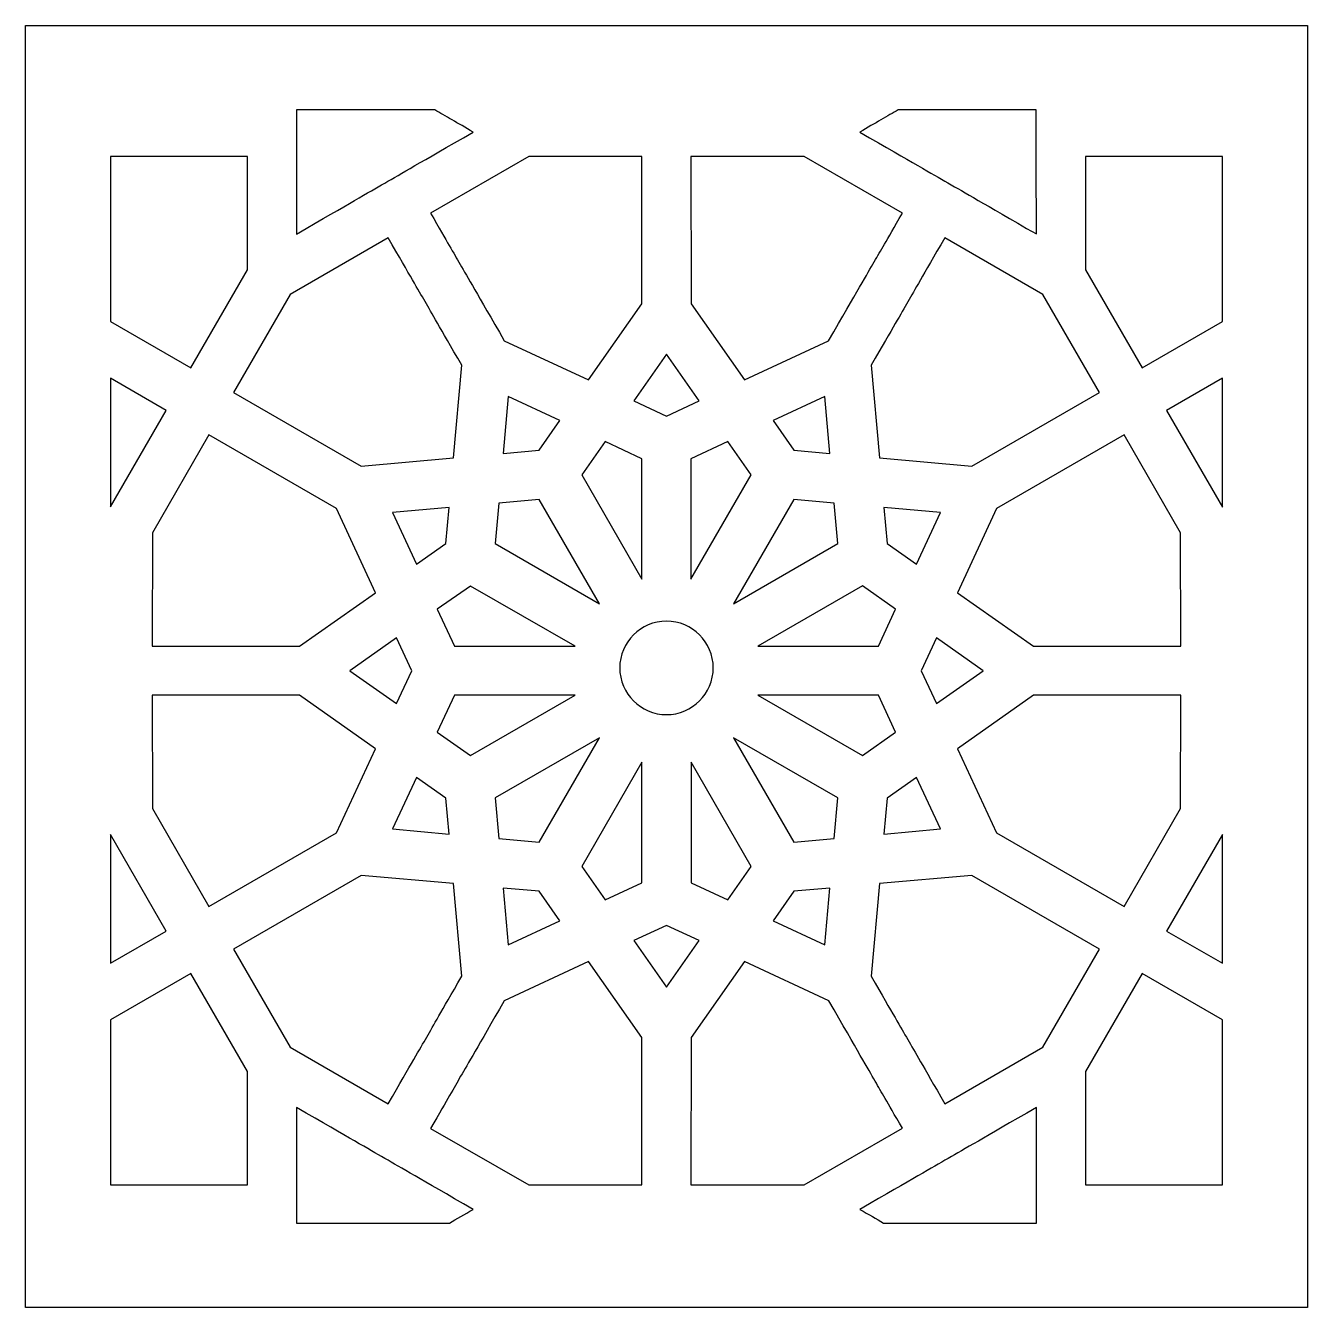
# Model space of a CAD drawing. Header units: millimetres. Extents: x -64 to 64, y -64 to 64.
import ezdxf

# ---------------------------------------------------------------- set-up
doc = ezdxf.new("R2010")
doc.units = ezdxf.units.MM
doc.header["$MEASUREMENT"] = 0
doc.layers.add('layer 1', color=7, linetype='Continuous')

msp = doc.modelspace()

# ---------------------------------------------------------------- linework, layer by layer
at = {"layer": 'layer 1', "color": 250}
for points, knots in [([(-63.5, 63.5), (-63.5, 63.5), (-63.5, -63.5), (-63.5, -63.5), (-63.5, -63.5), (-63.5, -63.5), (63.5, -63.5), (63.5, -63.5), (63.5, -63.5), (63.5, -63.5), (63.5, 63.5), (63.5, 63.5), (63.5, 63.5), (63.5, 63.5), (-63.5, 63.5), (-63.5, 63.5)], [0, 0, 0, 0, 0.2, 0.2, 0.2, 0.2, 0.4, 0.4, 0.4, 0.4, 0.6, 0.6, 0.6, 0.6, 1, 1, 1, 1]), ([(-36.6652, 55.148), (-36.6652, 55.148), (-22.9577, 55.148), (-22.9577, 55.148), (-22.9577, 55.148), (-21.9371, 54.5585), (-20.6982, 53.8441), (-19.1572, 52.953), (-19.1572, 52.953), (-29.9136, 46.7445), (-25.9228, 49.0552), (-36.67, 42.8466), (-36.67, 42.8466), (-36.6652, 51.1944), (-36.6652, 51.8488), (-36.6652, 55.148)], [0, 0, 0, 0, 0.2, 0.2, 0.2, 0.2, 0.4, 0.4, 0.4, 0.4, 0.6, 0.6, 0.6, 0.6, 1, 1, 1, 1]), ([(22.9531, 55.148), (22.9531, 55.148), (36.642, 55.148), (36.642, 55.148), (36.642, 55.148), (36.642, 51.7839), (36.642, 51.8393), (36.6466, 42.8562), (36.6466, 42.8562), (25.8949, 49.0693), (29.881, 46.7632), (19.153, 52.953), (19.153, 52.953), (20.6932, 53.8441), (21.9322, 54.5585), (22.9531, 55.148)], [0, 0, 0, 0, 0.2, 0.2, 0.2, 0.2, 0.4, 0.4, 0.4, 0.4, 0.6, 0.6, 0.6, 0.6, 1, 1, 1, 1]), ([(-55.0824, 50.5262), (-55.0824, 50.5262), (-41.5237, 50.5262), (-41.5237, 50.5262), (-41.5237, 50.5262), (-41.5237, 50.5262), (-41.5282, 39.3019), (-41.5282, 39.3019), (-41.5282, 39.3019), (-41.5282, 39.3019), (-47.1384, 29.5854), (-47.1384, 29.5854), (-47.1384, 29.5854), (-47.1384, 29.5854), (-55.0824, 34.1792), (-55.0824, 34.1792), (-55.0824, 34.1792), (-55.0824, 34.1792), (-55.0824, 50.5262), (-55.0824, 50.5262)], [0, 0, 0, 0, 0.16666667, 0.16666667, 0.16666667, 0.16666667, 0.33333333, 0.33333333, 0.33333333, 0.33333333, 0.5, 0.5, 0.5, 0.5, 0.66666667, 0.66666667, 0.66666667, 0.66666667, 1, 1, 1, 1]), ([(-2.4338, 50.5217), (-2.4338, 50.5217), (-2.4384, 35.9191), (-2.4384, 35.9191), (-2.4384, 35.9191), (-2.4384, 35.9191), (-7.7191, 28.3976), (-7.7191, 28.3976), (-7.7191, 28.3976), (-7.7191, 28.3976), (-16.0764, 32.2767), (-16.0764, 32.2767), (-16.0764, 32.2767), (-21.4637, 41.6034), (-19.8861, 38.8796), (-23.3754, 44.9164), (-23.3754, 44.9164), (-23.3754, 44.9164), (-13.6493, 50.5262), (-13.6493, 50.5262), (-13.6493, 50.5262), (-13.6493, 50.5262), (-2.4338, 50.5217), (-2.4338, 50.5217)], [0, 0, 0, 0, 0.14285714, 0.14285714, 0.14285714, 0.14285714, 0.28571429, 0.28571429, 0.28571429, 0.28571429, 0.42857143, 0.42857143, 0.42857143, 0.42857143, 0.57142857, 0.57142857, 0.57142857, 0.57142857, 0.71428571, 0.71428571, 0.71428571, 0.71428571, 1, 1, 1, 1]), ([(13.6447, 50.5262), (13.6447, 50.5262), (23.3708, 44.9164), (23.3708, 44.9164), (23.3708, 44.9164), (19.9831, 39.0511), (21.7699, 42.1464), (16.0673, 32.2767), (16.0673, 32.2767), (16.0673, 32.2767), (7.7145, 28.4021), (7.7145, 28.4021), (7.7145, 28.4021), (7.7145, 28.4021), (2.4292, 35.9237), (2.4292, 35.9237), (2.4292, 35.9237), (2.4292, 35.9237), (2.4246, 50.5217), (2.4246, 50.5217), (2.4246, 50.5217), (2.4246, 50.5217), (13.6447, 50.5262), (13.6447, 50.5262)], [0, 0, 0, 0, 0.14285714, 0.14285714, 0.14285714, 0.14285714, 0.28571429, 0.28571429, 0.28571429, 0.28571429, 0.42857143, 0.42857143, 0.42857143, 0.42857143, 0.57142857, 0.57142857, 0.57142857, 0.57142857, 0.71428571, 0.71428571, 0.71428571, 0.71428571, 1, 1, 1, 1]), ([(55.0824, 34.193), (55.0824, 34.193), (47.1152, 29.5854), (47.1152, 29.5854), (47.1152, 29.5854), (47.1152, 29.5854), (41.505, 39.3019), (41.505, 39.3019), (41.505, 39.3019), (41.505, 39.3019), (41.5004, 50.5262), (41.5004, 50.5262), (41.5004, 50.5262), (41.5004, 50.5262), (55.0824, 50.5262), (55.0824, 50.5262), (55.0824, 50.5262), (55.0824, 50.5262), (55.0824, 34.193), (55.0824, 34.193)], [0, 0, 0, 0, 0.16666667, 0.16666667, 0.16666667, 0.16666667, 0.33333333, 0.33333333, 0.33333333, 0.33333333, 0.5, 0.5, 0.5, 0.5, 0.66666667, 0.66666667, 0.66666667, 0.66666667, 1, 1, 1, 1]), ([(-27.5798, 42.485), (-23.0646, 34.6664), (-24.7862, 37.6407), (-20.2851, 29.8499), (-20.2851, 29.8499), (-20.2851, 29.8499), (-21.1018, 20.6763), (-21.1018, 20.6763), (-21.1018, 20.6763), (-21.1018, 20.6763), (-30.2617, 19.8596), (-30.2617, 19.8596), (-30.2617, 19.8596), (-30.2617, 19.8596), (-42.9065, 27.154), (-42.9065, 27.154), (-42.9065, 27.154), (-42.9065, 27.154), (-37.301, 36.8702), (-37.301, 36.8702), (-37.301, 36.8702), (-37.301, 36.8702), (-27.5798, 42.485), (-27.5798, 42.485)], [0, 0, 0, 0, 0.14285714, 0.14285714, 0.14285714, 0.14285714, 0.28571429, 0.28571429, 0.28571429, 0.28571429, 0.42857143, 0.42857143, 0.42857143, 0.42857143, 0.57142857, 0.57142857, 0.57142857, 0.57142857, 0.71428571, 0.71428571, 0.71428571, 0.71428571, 1, 1, 1, 1]), ([(30.257, 19.8596), (30.257, 19.8596), (21.0972, 20.6763), (21.0972, 20.6763), (21.0972, 20.6763), (21.0972, 20.6763), (20.2801, 29.8499), (20.2801, 29.8499), (20.2801, 29.8499), (24.735, 37.5571), (23.0692, 34.671), (27.5749, 42.485), (27.5749, 42.485), (27.5749, 42.485), (37.2964, 36.8702), (37.2964, 36.8702), (37.2964, 36.8702), (37.2964, 36.8702), (42.9017, 27.154), (42.9017, 27.154), (42.9017, 27.154), (42.9017, 27.154), (30.257, 19.8596), (30.257, 19.8596)], [0, 0, 0, 0, 0.14285714, 0.14285714, 0.14285714, 0.14285714, 0.28571429, 0.28571429, 0.28571429, 0.28571429, 0.42857143, 0.42857143, 0.42857143, 0.42857143, 0.57142857, 0.57142857, 0.57142857, 0.57142857, 0.71428571, 0.71428571, 0.71428571, 0.71428571, 1, 1, 1, 1]), ([(3.2413, 26.3232), (3.2413, 26.3232), (-0.0025, 24.8154), (-0.0025, 24.8154), (-0.0025, 24.8154), (-0.0025, 24.8154), (-3.2459, 26.3232), (-3.2459, 26.3232), (-3.2459, 26.3232), (-3.2459, 26.3232), (-0.0025, 30.9354), (-0.0025, 30.9354), (-0.0025, 30.9354), (-0.0025, 30.9354), (3.2413, 26.3232), (3.2413, 26.3232)], [0, 0, 0, 0, 0.2, 0.2, 0.2, 0.2, 0.4, 0.4, 0.4, 0.4, 0.6, 0.6, 0.6, 0.6, 1, 1, 1, 1]), ([(-55.0824, 28.5694), (-55.0824, 28.5694), (-49.5653, 25.3813), (-49.5653, 25.3813), (-49.5653, 25.3813), (-49.5653, 25.3813), (-55.0824, 15.8136), (-55.0824, 15.8136), (-55.0824, 15.8136), (-55.0824, 15.8136), (-55.0824, 28.5694), (-55.0824, 28.5694)], [0, 0, 0, 0, 0.25, 0.25, 0.25, 0.25, 0.5, 0.5, 0.5, 0.5, 1, 1, 1, 1]), ([(55.0824, 15.7949), (55.0824, 15.7949), (49.5512, 25.3813), (49.5512, 25.3813), (49.5512, 25.3813), (49.5512, 25.3813), (55.0824, 28.5785), (55.0824, 28.5785), (55.0824, 28.5785), (55.0824, 28.5785), (55.0824, 15.7949), (55.0824, 15.7949)], [0, 0, 0, 0, 0.25, 0.25, 0.25, 0.25, 0.5, 0.5, 0.5, 0.5, 1, 1, 1, 1]), ([(-16.1876, 21.1127), (-16.1876, 21.1127), (-15.6866, 26.7409), (-15.6866, 26.7409), (-15.6866, 26.7409), (-15.6866, 26.7409), (-10.5636, 24.3607), (-10.5636, 24.3607), (-10.5636, 24.3607), (-10.5636, 24.3607), (-12.6238, 21.4327), (-12.6238, 21.4327), (-12.6238, 21.4327), (-12.6238, 21.4327), (-16.1876, 21.1127), (-16.1876, 21.1127)], [0, 0, 0, 0, 0.2, 0.2, 0.2, 0.2, 0.4, 0.4, 0.4, 0.4, 0.6, 0.6, 0.6, 0.6, 1, 1, 1, 1]), ([(10.5544, 24.3607), (10.5544, 24.3607), (15.682, 26.7409), (15.682, 26.7409), (15.682, 26.7409), (15.682, 26.7409), (16.183, 21.1127), (16.183, 21.1127), (16.183, 21.1127), (16.183, 21.1127), (12.6146, 21.4327), (12.6146, 21.4327), (12.6146, 21.4327), (12.6146, 21.4327), (10.5544, 24.3607), (10.5544, 24.3607)], [0, 0, 0, 0, 0.2, 0.2, 0.2, 0.2, 0.4, 0.4, 0.4, 0.4, 0.6, 0.6, 0.6, 0.6, 1, 1, 1, 1]), ([(-50.9481, 2.0091), (-50.9481, 2.0091), (-50.9433, 13.2338), (-50.9433, 13.2338), (-50.9433, 13.2338), (-50.9433, 13.2338), (-45.3333, 22.9454), (-45.3333, 22.9454), (-45.3333, 22.9454), (-45.3333, 22.9454), (-32.6931, 15.6418), (-32.6931, 15.6418), (-32.6931, 15.6418), (-32.6931, 15.6418), (-28.8186, 7.3036), (-28.8186, 7.3036), (-28.8186, 7.3036), (-28.8186, 7.3036), (-36.3591, 2.0091), (-36.3591, 2.0091), (-36.3591, 2.0091), (-46.3217, 2.0045), (-42.9991, 2.0045), (-50.9481, 2.0091)], [0, 0, 0, 0, 0.14285714, 0.14285714, 0.14285714, 0.14285714, 0.28571429, 0.28571429, 0.28571429, 0.28571429, 0.42857143, 0.42857143, 0.42857143, 0.42857143, 0.57142857, 0.57142857, 0.57142857, 0.57142857, 0.71428571, 0.71428571, 0.71428571, 0.71428571, 1, 1, 1, 1]), ([(36.3545, 2.0091), (36.3545, 2.0091), (28.8184, 7.3036), (28.8184, 7.3036), (28.8184, 7.3036), (28.8184, 7.3036), (32.6884, 15.6464), (32.6884, 15.6464), (32.6884, 15.6464), (32.6884, 15.6464), (45.3334, 22.9454), (45.3334, 22.9454), (45.3334, 22.9454), (45.3334, 22.9454), (50.9432, 13.2338), (50.9432, 13.2338), (50.9432, 13.2338), (50.9432, 13.2338), (50.9482, 2.0091), (50.9482, 2.0091), (50.9482, 2.0091), (50.9482, 2.0091), (36.3545, 2.0091), (36.3545, 2.0091)], [0, 0, 0, 0, 0.14285714, 0.14285714, 0.14285714, 0.14285714, 0.28571429, 0.28571429, 0.28571429, 0.28571429, 0.42857143, 0.42857143, 0.42857143, 0.42857143, 0.57142857, 0.57142857, 0.57142857, 0.57142857, 0.71428571, 0.71428571, 0.71428571, 0.71428571, 1, 1, 1, 1]), ([(-8.4014, 18.9826), (-8.4014, 18.9826), (-6.0858, 22.2818), (-6.0858, 22.2818), (-6.0858, 22.2818), (-6.0858, 22.2818), (-2.4338, 20.5881), (-2.4338, 20.5881), (-2.4338, 20.5881), (-2.4338, 20.5881), (-2.4338, 8.6445), (-2.4338, 8.6445), (-2.4338, 8.6445), (-2.4338, 8.6445), (-8.4014, 18.9826), (-8.4014, 18.9826)], [0, 0, 0, 0, 0.2, 0.2, 0.2, 0.2, 0.4, 0.4, 0.4, 0.4, 0.6, 0.6, 0.6, 0.6, 1, 1, 1, 1]), ([(2.4246, 8.6494), (2.4246, 8.6494), (2.4246, 20.5881), (2.4246, 20.5881), (2.4246, 20.5881), (2.4246, 20.5881), (6.0766, 22.2818), (6.0766, 22.2818), (6.0766, 22.2818), (6.0766, 22.2818), (8.3965, 18.9826), (8.3965, 18.9826), (8.3965, 18.9826), (8.3965, 18.9826), (2.4246, 8.6494), (2.4246, 8.6494)], [0, 0, 0, 0, 0.2, 0.2, 0.2, 0.2, 0.4, 0.4, 0.4, 0.4, 0.6, 0.6, 0.6, 0.6, 1, 1, 1, 1]), ([(-12.61, 16.5559), (-12.61, 16.5559), (-6.6379, 6.2131), (-6.6379, 6.2131), (-6.6379, 6.2131), (-6.6379, 6.2131), (-16.9859, 12.1895), (-16.9859, 12.1895), (-16.9859, 12.1895), (-16.9859, 12.1895), (-16.6239, 16.1989), (-16.6239, 16.1989), (-16.6239, 16.1989), (-16.6239, 16.1989), (-12.61, 16.5559), (-12.61, 16.5559)], [0, 0, 0, 0, 0.2, 0.2, 0.2, 0.2, 0.4, 0.4, 0.4, 0.4, 0.6, 0.6, 0.6, 0.6, 1, 1, 1, 1]), ([(12.6051, 16.5559), (12.6051, 16.5559), (16.619, 16.1989), (16.619, 16.1989), (16.619, 16.1989), (16.619, 16.1989), (16.9767, 12.1895), (16.9767, 12.1895), (16.9767, 12.1895), (16.9767, 12.1895), (6.6379, 6.2131), (6.6379, 6.2131), (6.6379, 6.2131), (6.6379, 6.2131), (12.6051, 16.5559), (12.6051, 16.5559)], [0, 0, 0, 0, 0.2, 0.2, 0.2, 0.2, 0.4, 0.4, 0.4, 0.4, 0.6, 0.6, 0.6, 0.6, 1, 1, 1, 1]), ([(-21.8581, 12.1941), (-21.8581, 12.1941), (-24.7862, 10.1388), (-24.7862, 10.1388), (-24.7862, 10.1388), (-24.7862, 10.1388), (-27.1572, 15.2566), (-27.1572, 15.2566), (-27.1572, 15.2566), (-27.1572, 15.2566), (-21.5378, 15.7579), (-21.5378, 15.7579), (-21.5378, 15.7579), (-21.5378, 15.7579), (-21.8581, 12.1941), (-21.8581, 12.1941)], [0, 0, 0, 0, 0.2, 0.2, 0.2, 0.2, 0.4, 0.4, 0.4, 0.4, 0.6, 0.6, 0.6, 0.6, 1, 1, 1, 1]), ([(21.5332, 15.7579), (21.5332, 15.7579), (27.1526, 15.2566), (27.1526, 15.2566), (27.1526, 15.2566), (27.1526, 15.2566), (24.7766, 10.1431), (24.7766, 10.1431), (24.7766, 10.1431), (24.7766, 10.1431), (21.8535, 12.1987), (21.8535, 12.1987), (21.8535, 12.1987), (21.8535, 12.1987), (21.5332, 15.7579), (21.5332, 15.7579)], [0, 0, 0, 0, 0.2, 0.2, 0.2, 0.2, 0.4, 0.4, 0.4, 0.4, 0.6, 0.6, 0.6, 0.6, 1, 1, 1, 1]), ([(-9.0646, 2.0091), (-9.0646, 2.0091), (-21.009, 2.0091), (-21.009, 2.0091), (-21.009, 2.0091), (-21.009, 2.0091), (-22.7072, 5.6656), (-22.7072, 5.6656), (-22.7072, 5.6656), (-22.7072, 5.6656), (-19.4127, 7.9763), (-19.4127, 7.9763), (-19.4127, 7.9763), (-19.4127, 7.9763), (-9.0646, 2.0091), (-9.0646, 2.0091)], [0, 0, 0, 0, 0.2, 0.2, 0.2, 0.2, 0.4, 0.4, 0.4, 0.4, 0.6, 0.6, 0.6, 0.6, 1, 1, 1, 1]), ([(22.7027, 5.6656), (22.7027, 5.6656), (21.004, 2.0091), (21.004, 2.0091), (21.004, 2.0091), (21.004, 2.0091), (9.0646, 2.0091), (9.0646, 2.0091), (9.0646, 2.0091), (9.0646, 2.0091), (19.4081, 7.9809), (19.4081, 7.9809), (19.4081, 7.9809), (19.4081, 7.9809), (22.7027, 5.6656), (22.7027, 5.6656)], [0, 0, 0, 0, 0.2, 0.2, 0.2, 0.2, 0.4, 0.4, 0.4, 0.4, 0.6, 0.6, 0.6, 0.6, 1, 1, 1, 1]), ([(-4.6334, -0.1344), (-4.6334, 2.4222), (-2.559, 4.4962), (-0.0025, 4.4962), (-0.0025, 4.4962), (2.5591, 4.4962), (4.6334, 2.4222), (4.6334, -0.1344), (4.6334, -0.1344), (4.6334, -2.6959), (2.5591, -4.7699), (-0.0025, -4.7699), (-0.0025, -4.7699), (-2.559, -4.7699), (-4.6334, -2.6959), (-4.6334, -0.1344)], [0, 0, 0, 0, 0.2, 0.2, 0.2, 0.2, 0.4, 0.4, 0.4, 0.4, 0.6, 0.6, 0.6, 0.6, 1, 1, 1, 1]), ([(-31.3659, -0.4223), (-31.3659, -0.4223), (-26.7395, 2.8258), (-26.7395, 2.8258), (-26.7395, 2.8258), (-26.7395, 2.8258), (-25.2363, -0.4223), (-25.2363, -0.4223), (-25.2363, -0.4223), (-25.2363, -0.4223), (-26.7395, -3.6703), (-26.7395, -3.6703), (-26.7395, -3.6703), (-26.7395, -3.6703), (-31.3659, -0.4223), (-31.3659, -0.4223)], [0, 0, 0, 0, 0.2, 0.2, 0.2, 0.2, 0.4, 0.4, 0.4, 0.4, 0.6, 0.6, 0.6, 0.6, 1, 1, 1, 1]), ([(26.7399, -3.6703), (26.7399, -3.6703), (25.2317, -0.4177), (25.2317, -0.4177), (25.2317, -0.4177), (25.2317, -0.4177), (26.7399, 2.8303), (26.7399, 2.8303), (26.7399, 2.8303), (26.7399, 2.8303), (31.3662, -0.4177), (31.3662, -0.4177), (31.3662, -0.4177), (31.3662, -0.4177), (26.7399, -3.6703), (26.7399, -3.6703)], [0, 0, 0, 0, 0.2, 0.2, 0.2, 0.2, 0.4, 0.4, 0.4, 0.4, 0.6, 0.6, 0.6, 0.6, 1, 1, 1, 1]), ([(-36.3591, -2.8536), (-36.3591, -2.8536), (-28.8186, -8.1481), (-28.8186, -8.1481), (-28.8186, -8.1481), (-28.8186, -8.1481), (-32.6931, -16.4864), (-32.6931, -16.4864), (-32.6931, -16.4864), (-32.6931, -16.4864), (-45.3333, -23.7899), (-45.3333, -23.7899), (-45.3333, -23.7899), (-45.3333, -23.7899), (-50.9433, -14.0779), (-50.9433, -14.0779), (-50.9433, -14.0779), (-50.9433, -14.0779), (-50.9481, -2.8536), (-50.9481, -2.8536), (-50.9481, -2.8536), (-50.9481, -2.8536), (-36.3591, -2.8536), (-36.3591, -2.8536)], [0, 0, 0, 0, 0.14285714, 0.14285714, 0.14285714, 0.14285714, 0.28571429, 0.28571429, 0.28571429, 0.28571429, 0.42857143, 0.42857143, 0.42857143, 0.42857143, 0.57142857, 0.57142857, 0.57142857, 0.57142857, 0.71428571, 0.71428571, 0.71428571, 0.71428571, 1, 1, 1, 1]), ([(-22.7072, -6.5102), (-22.7072, -6.5102), (-21.009, -2.8536), (-21.009, -2.8536), (-21.009, -2.8536), (-21.009, -2.8536), (-9.0646, -2.8536), (-9.0646, -2.8536), (-9.0646, -2.8536), (-9.0646, -2.8536), (-19.4127, -8.8209), (-19.4127, -8.8209), (-19.4127, -8.8209), (-19.4127, -8.8209), (-22.7072, -6.5102), (-22.7072, -6.5102)], [0, 0, 0, 0, 0.2, 0.2, 0.2, 0.2, 0.4, 0.4, 0.4, 0.4, 0.6, 0.6, 0.6, 0.6, 1, 1, 1, 1]), ([(9.0646, -2.849), (9.0646, -2.849), (21.004, -2.849), (21.004, -2.849), (21.004, -2.849), (21.004, -2.849), (22.7027, -6.5056), (22.7027, -6.5056), (22.7027, -6.5056), (22.7027, -6.5056), (19.4081, -8.8209), (19.4081, -8.8209), (19.4081, -8.8209), (19.4081, -8.8209), (9.0646, -2.849), (9.0646, -2.849)], [0, 0, 0, 0, 0.2, 0.2, 0.2, 0.2, 0.4, 0.4, 0.4, 0.4, 0.6, 0.6, 0.6, 0.6, 1, 1, 1, 1]), ([(36.3545, -2.849), (36.3545, -2.849), (50.9482, -2.849), (50.9482, -2.849), (50.9482, -2.849), (50.9482, -2.849), (50.9432, -14.0734), (50.9432, -14.0734), (50.9432, -14.0734), (50.9432, -14.0734), (45.3334, -23.7853), (45.3334, -23.7853), (45.3334, -23.7853), (45.3334, -23.7853), (32.6884, -16.4864), (32.6884, -16.4864), (32.6884, -16.4864), (32.6884, -16.4864), (28.8184, -8.1481), (28.8184, -8.1481), (28.8184, -8.1481), (28.8184, -8.1481), (36.3545, -2.849), (36.3545, -2.849)], [0, 0, 0, 0, 0.14285714, 0.14285714, 0.14285714, 0.14285714, 0.28571429, 0.28571429, 0.28571429, 0.28571429, 0.42857143, 0.42857143, 0.42857143, 0.42857143, 0.57142857, 0.57142857, 0.57142857, 0.57142857, 0.71428571, 0.71428571, 0.71428571, 0.71428571, 1, 1, 1, 1]), ([(-12.6051, -17.4004), (-12.6051, -17.4004), (-16.6239, -17.0385), (-16.6239, -17.0385), (-16.6239, -17.0385), (-16.6239, -17.0385), (-16.9859, -13.0295), (-16.9859, -13.0295), (-16.9859, -13.0295), (-16.9859, -13.0295), (-6.6379, -7.0577), (-6.6379, -7.0577), (-6.6379, -7.0577), (-6.6379, -7.0577), (-12.6051, -17.4004), (-12.6051, -17.4004)], [0, 0, 0, 0, 0.2, 0.2, 0.2, 0.2, 0.4, 0.4, 0.4, 0.4, 0.6, 0.6, 0.6, 0.6, 1, 1, 1, 1]), ([(12.6051, -17.4004), (12.6051, -17.4004), (6.6379, -7.0577), (6.6379, -7.0577), (6.6379, -7.0577), (6.6379, -7.0577), (16.9767, -13.0295), (16.9767, -13.0295), (16.9767, -13.0295), (16.9767, -13.0295), (16.6239, -17.0385), (16.6239, -17.0385), (16.6239, -17.0385), (16.6239, -17.0385), (12.6051, -17.4004), (12.6051, -17.4004)], [0, 0, 0, 0, 0.2, 0.2, 0.2, 0.2, 0.4, 0.4, 0.4, 0.4, 0.6, 0.6, 0.6, 0.6, 1, 1, 1, 1]), ([(-2.4338, -9.489), (-2.4338, -9.489), (-2.4338, -21.4281), (-2.4338, -21.4281), (-2.4338, -21.4281), (-2.4338, -21.4281), (-6.0858, -23.1263), (-6.0858, -23.1263), (-6.0858, -23.1263), (-6.0858, -23.1263), (-8.4014, -19.8272), (-8.4014, -19.8272), (-8.4014, -19.8272), (-8.4014, -19.8272), (-2.4338, -9.489), (-2.4338, -9.489)], [0, 0, 0, 0, 0.2, 0.2, 0.2, 0.2, 0.4, 0.4, 0.4, 0.4, 0.6, 0.6, 0.6, 0.6, 1, 1, 1, 1]), ([(2.4292, -9.489), (2.4292, -9.489), (8.4011, -19.8272), (8.4011, -19.8272), (8.4011, -19.8272), (8.4011, -19.8272), (6.0766, -23.1263), (6.0766, -23.1263), (6.0766, -23.1263), (6.0766, -23.1263), (2.4292, -21.4281), (2.4292, -21.4281), (2.4292, -21.4281), (2.4292, -21.4281), (2.4292, -9.489), (2.4292, -9.489)], [0, 0, 0, 0, 0.2, 0.2, 0.2, 0.2, 0.4, 0.4, 0.4, 0.4, 0.6, 0.6, 0.6, 0.6, 1, 1, 1, 1]), ([(-24.7862, -10.983), (-24.7862, -10.983), (-21.8535, -13.0433), (-21.8535, -13.0433), (-21.8535, -13.0433), (-21.8535, -13.0433), (-21.5378, -16.6024), (-21.5378, -16.6024), (-21.5378, -16.6024), (-21.5378, -16.6024), (-27.1572, -16.0965), (-27.1572, -16.0965), (-27.1572, -16.0965), (-27.1572, -16.0965), (-24.7862, -10.983), (-24.7862, -10.983)], [0, 0, 0, 0, 0.2, 0.2, 0.2, 0.2, 0.4, 0.4, 0.4, 0.4, 0.6, 0.6, 0.6, 0.6, 1, 1, 1, 1]), ([(21.8535, -13.0387), (21.8535, -13.0387), (24.7766, -10.983), (24.7766, -10.983), (24.7766, -10.983), (24.7766, -10.983), (27.1526, -16.0965), (27.1526, -16.0965), (27.1526, -16.0965), (27.1526, -16.0965), (21.5378, -16.5978), (21.5378, -16.5978), (21.5378, -16.5978), (21.5378, -16.5978), (21.8535, -13.0387), (21.8535, -13.0387)], [0, 0, 0, 0, 0.2, 0.2, 0.2, 0.2, 0.4, 0.4, 0.4, 0.4, 0.6, 0.6, 0.6, 0.6, 1, 1, 1, 1]), ([(-55.0824, -16.6536), (-55.0824, -16.6536), (-49.5653, -26.2213), (-49.5653, -26.2213), (-49.5653, -26.2213), (-49.5653, -26.2213), (-55.0824, -29.4045), (-55.0824, -29.4045), (-55.0824, -29.4045), (-55.0824, -29.4045), (-55.0824, -16.6536), (-55.0824, -16.6536)], [0, 0, 0, 0, 0.25, 0.25, 0.25, 0.25, 0.5, 0.5, 0.5, 0.5, 1, 1, 1, 1]), ([(55.0824, -29.4045), (55.0824, -29.4045), (49.5512, -26.2167), (49.5512, -26.2167), (49.5512, -26.2167), (49.5512, -26.2167), (55.0824, -16.6349), (55.0824, -16.6349), (55.0824, -16.6349), (55.0824, -16.6349), (55.0824, -29.4045), (55.0824, -29.4045)], [0, 0, 0, 0, 0.25, 0.25, 0.25, 0.25, 0.5, 0.5, 0.5, 0.5, 1, 1, 1, 1]), ([(-37.301, -37.7101), (-37.301, -37.7101), (-42.9065, -27.9982), (-42.9065, -27.9982), (-42.9065, -27.9982), (-42.9065, -27.9982), (-30.2617, -20.695), (-30.2617, -20.695), (-30.2617, -20.695), (-30.2617, -20.695), (-21.1018, -21.5163), (-21.1018, -21.5163), (-21.1018, -21.5163), (-21.1018, -21.5163), (-20.2801, -30.6899), (-20.2801, -30.6899), (-20.2801, -30.6899), (-24.5308, -38.0534), (-22.8695, -35.1769), (-27.5798, -43.3247), (-27.5798, -43.3247), (-27.5798, -43.3247), (-37.301, -37.7101), (-37.301, -37.7101)], [0, 0, 0, 0, 0.14285714, 0.14285714, 0.14285714, 0.14285714, 0.28571429, 0.28571429, 0.28571429, 0.28571429, 0.42857143, 0.42857143, 0.42857143, 0.42857143, 0.57142857, 0.57142857, 0.57142857, 0.57142857, 0.71428571, 0.71428571, 0.71428571, 0.71428571, 1, 1, 1, 1]), ([(27.5749, -43.3247), (23.1204, -35.6129), (24.6655, -38.2856), (20.2801, -30.6899), (20.2801, -30.6899), (20.2801, -30.6899), (21.1018, -21.5113), (21.1018, -21.5113), (21.1018, -21.5113), (21.1018, -21.5113), (30.257, -20.695), (30.257, -20.695), (30.257, -20.695), (30.257, -20.695), (42.9066, -27.9982), (42.9066, -27.9982), (42.9066, -27.9982), (42.9066, -27.9982), (37.2964, -37.7101), (37.2964, -37.7101), (37.2964, -37.7101), (37.2964, -37.7101), (27.5749, -43.3247), (27.5749, -43.3247)], [0, 0, 0, 0, 0.14285714, 0.14285714, 0.14285714, 0.14285714, 0.28571429, 0.28571429, 0.28571429, 0.28571429, 0.42857143, 0.42857143, 0.42857143, 0.42857143, 0.57142857, 0.57142857, 0.57142857, 0.57142857, 0.71428571, 0.71428571, 0.71428571, 0.71428571, 1, 1, 1, 1]), ([(-10.559, -25.2053), (-10.559, -25.2053), (-15.682, -27.5855), (-15.682, -27.5855), (-15.682, -27.5855), (-15.682, -27.5855), (-16.1876, -21.9569), (-16.1876, -21.9569), (-16.1876, -21.9569), (-16.1876, -21.9569), (-12.6192, -22.2772), (-12.6192, -22.2772), (-12.6192, -22.2772), (-12.6192, -22.2772), (-10.559, -25.2053), (-10.559, -25.2053)], [0, 0, 0, 0, 0.2, 0.2, 0.2, 0.2, 0.4, 0.4, 0.4, 0.4, 0.6, 0.6, 0.6, 0.6, 1, 1, 1, 1]), ([(16.1876, -21.9569), (16.1876, -21.9569), (15.682, -27.5809), (15.682, -27.5809), (15.682, -27.5809), (15.682, -27.5809), (10.5544, -25.2053), (10.5544, -25.2053), (10.5544, -25.2053), (10.5544, -25.2053), (12.6146, -22.2726), (12.6146, -22.2726), (12.6146, -22.2726), (12.6146, -22.2726), (16.1876, -21.9569), (16.1876, -21.9569)], [0, 0, 0, 0, 0.2, 0.2, 0.2, 0.2, 0.4, 0.4, 0.4, 0.4, 0.6, 0.6, 0.6, 0.6, 1, 1, 1, 1]), ([(-3.2413, -27.1632), (-3.2413, -27.1632), (0.0025, -25.6551), (0.0025, -25.6551), (0.0025, -25.6551), (0.0025, -25.6551), (3.2413, -27.1632), (3.2413, -27.1632), (3.2413, -27.1632), (3.2413, -27.1632), (-0.0025, -31.7754), (-0.0025, -31.7754), (-0.0025, -31.7754), (-0.0025, -31.7754), (-3.2413, -27.1632), (-3.2413, -27.1632)], [0, 0, 0, 0, 0.2, 0.2, 0.2, 0.2, 0.4, 0.4, 0.4, 0.4, 0.6, 0.6, 0.6, 0.6, 1, 1, 1, 1]), ([(-55.0824, -51.3613), (-55.0824, -51.3613), (-55.0824, -35.0143), (-55.0824, -35.0143), (-55.0824, -35.0143), (-55.0824, -35.0143), (-47.1337, -30.4253), (-47.1337, -30.4253), (-47.1337, -30.4253), (-47.1337, -30.4253), (-41.5237, -40.1369), (-41.5237, -40.1369), (-41.5237, -40.1369), (-41.5237, -40.1369), (-41.5189, -51.3613), (-41.5189, -51.3613), (-41.5189, -51.3613), (-41.5189, -51.3613), (-55.0824, -51.3613), (-55.0824, -51.3613)], [0, 0, 0, 0, 0.16666667, 0.16666667, 0.16666667, 0.16666667, 0.33333333, 0.33333333, 0.33333333, 0.33333333, 0.5, 0.5, 0.5, 0.5, 0.66666667, 0.66666667, 0.66666667, 0.66666667, 1, 1, 1, 1]), ([(-2.4338, -51.3613), (-2.4338, -51.3613), (-13.6447, -51.3613), (-13.6447, -51.3613), (-13.6447, -51.3613), (-13.6447, -51.3613), (-23.3708, -45.7609), (-23.3708, -45.7609), (-23.3708, -45.7609), (-19.8395, -39.6452), (-21.3988, -42.3411), (-16.0764, -33.1213), (-16.0764, -33.1213), (-16.0764, -33.1213), (-7.7191, -29.2421), (-7.7191, -29.2421), (-7.7191, -29.2421), (-7.7191, -29.2421), (-2.4338, -36.7637), (-2.4338, -36.7637), (-2.4338, -36.7637), (-2.4338, -36.7637), (-2.4338, -51.3613), (-2.4338, -51.3613)], [0, 0, 0, 0, 0.14285714, 0.14285714, 0.14285714, 0.14285714, 0.28571429, 0.28571429, 0.28571429, 0.28571429, 0.42857143, 0.42857143, 0.42857143, 0.42857143, 0.57142857, 0.57142857, 0.57142857, 0.57142857, 0.71428571, 0.71428571, 0.71428571, 0.71428571, 1, 1, 1, 1]), ([(2.4246, -51.3613), (2.4246, -51.3613), (2.4292, -36.7637), (2.4292, -36.7637), (2.4292, -36.7637), (2.4292, -36.7637), (7.7191, -29.2421), (7.7191, -29.2421), (7.7191, -29.2421), (7.7191, -29.2421), (16.0761, -33.1166), (16.0761, -33.1166), (16.0761, -33.1166), (21.8676, -43.1578), (20.1041, -40.1045), (23.3708, -45.756), (23.3708, -45.756), (23.3708, -45.756), (13.6447, -51.3613), (13.6447, -51.3613), (13.6447, -51.3613), (13.6447, -51.3613), (2.4246, -51.3613), (2.4246, -51.3613)], [0, 0, 0, 0, 0.14285714, 0.14285714, 0.14285714, 0.14285714, 0.28571429, 0.28571429, 0.28571429, 0.28571429, 0.42857143, 0.42857143, 0.42857143, 0.42857143, 0.57142857, 0.57142857, 0.57142857, 0.57142857, 0.71428571, 0.71428571, 0.71428571, 0.71428571, 1, 1, 1, 1]), ([(55.0824, -51.3613), (55.0824, -51.3613), (41.505, -51.3613), (41.505, -51.3613), (41.505, -51.3613), (41.505, -51.3613), (41.5096, -40.1369), (41.5096, -40.1369), (41.5096, -40.1369), (41.5096, -40.1369), (47.1198, -30.4253), (47.1198, -30.4253), (47.1198, -30.4253), (47.1198, -30.4253), (55.0824, -35.0188), (55.0824, -35.0188), (55.0824, -35.0188), (55.0824, -35.0188), (55.0824, -51.3613), (55.0824, -51.3613)], [0, 0, 0, 0, 0.16666667, 0.16666667, 0.16666667, 0.16666667, 0.33333333, 0.33333333, 0.33333333, 0.33333333, 0.5, 0.5, 0.5, 0.5, 0.66666667, 0.66666667, 0.66666667, 0.66666667, 1, 1, 1, 1]), ([(-21.4962, -55.1476), (-21.4962, -55.1476), (-36.6606, -55.1476), (-36.6606, -55.1476), (-36.6606, -55.1476), (-36.6606, -52.4938), (-36.6606, -51.278), (-36.6652, -43.6911), (-36.6652, -43.6911), (-25.9136, -49.8952), (-29.9089, -47.5936), (-19.153, -53.7975), (-19.153, -53.7975), (-20.0251, -54.2984), (-20.8001, -54.7486), (-21.4962, -55.1476)], [0, 0, 0, 0, 0.2, 0.2, 0.2, 0.2, 0.4, 0.4, 0.4, 0.4, 0.6, 0.6, 0.6, 0.6, 1, 1, 1, 1]), ([(36.6515, -55.1476), (36.6515, -55.1476), (21.5007, -55.1476), (21.5007, -55.1476), (21.5007, -55.1476), (20.8047, -54.7441), (20.0297, -54.2984), (19.1572, -53.793), (19.1572, -53.793), (29.9043, -47.5936), (25.9136, -49.8952), (36.6557, -43.6958), (36.6557, -43.6958), (36.6515, -51.278), (36.6466, -52.5074), (36.6515, -55.1476)], [0, 0, 0, 0, 0.2, 0.2, 0.2, 0.2, 0.4, 0.4, 0.4, 0.4, 0.6, 0.6, 0.6, 0.6, 1, 1, 1, 1])]:
    msp.add_open_spline(points, degree=3, knots=knots, dxfattribs=at)

doc.saveas('drawing.dxf')
